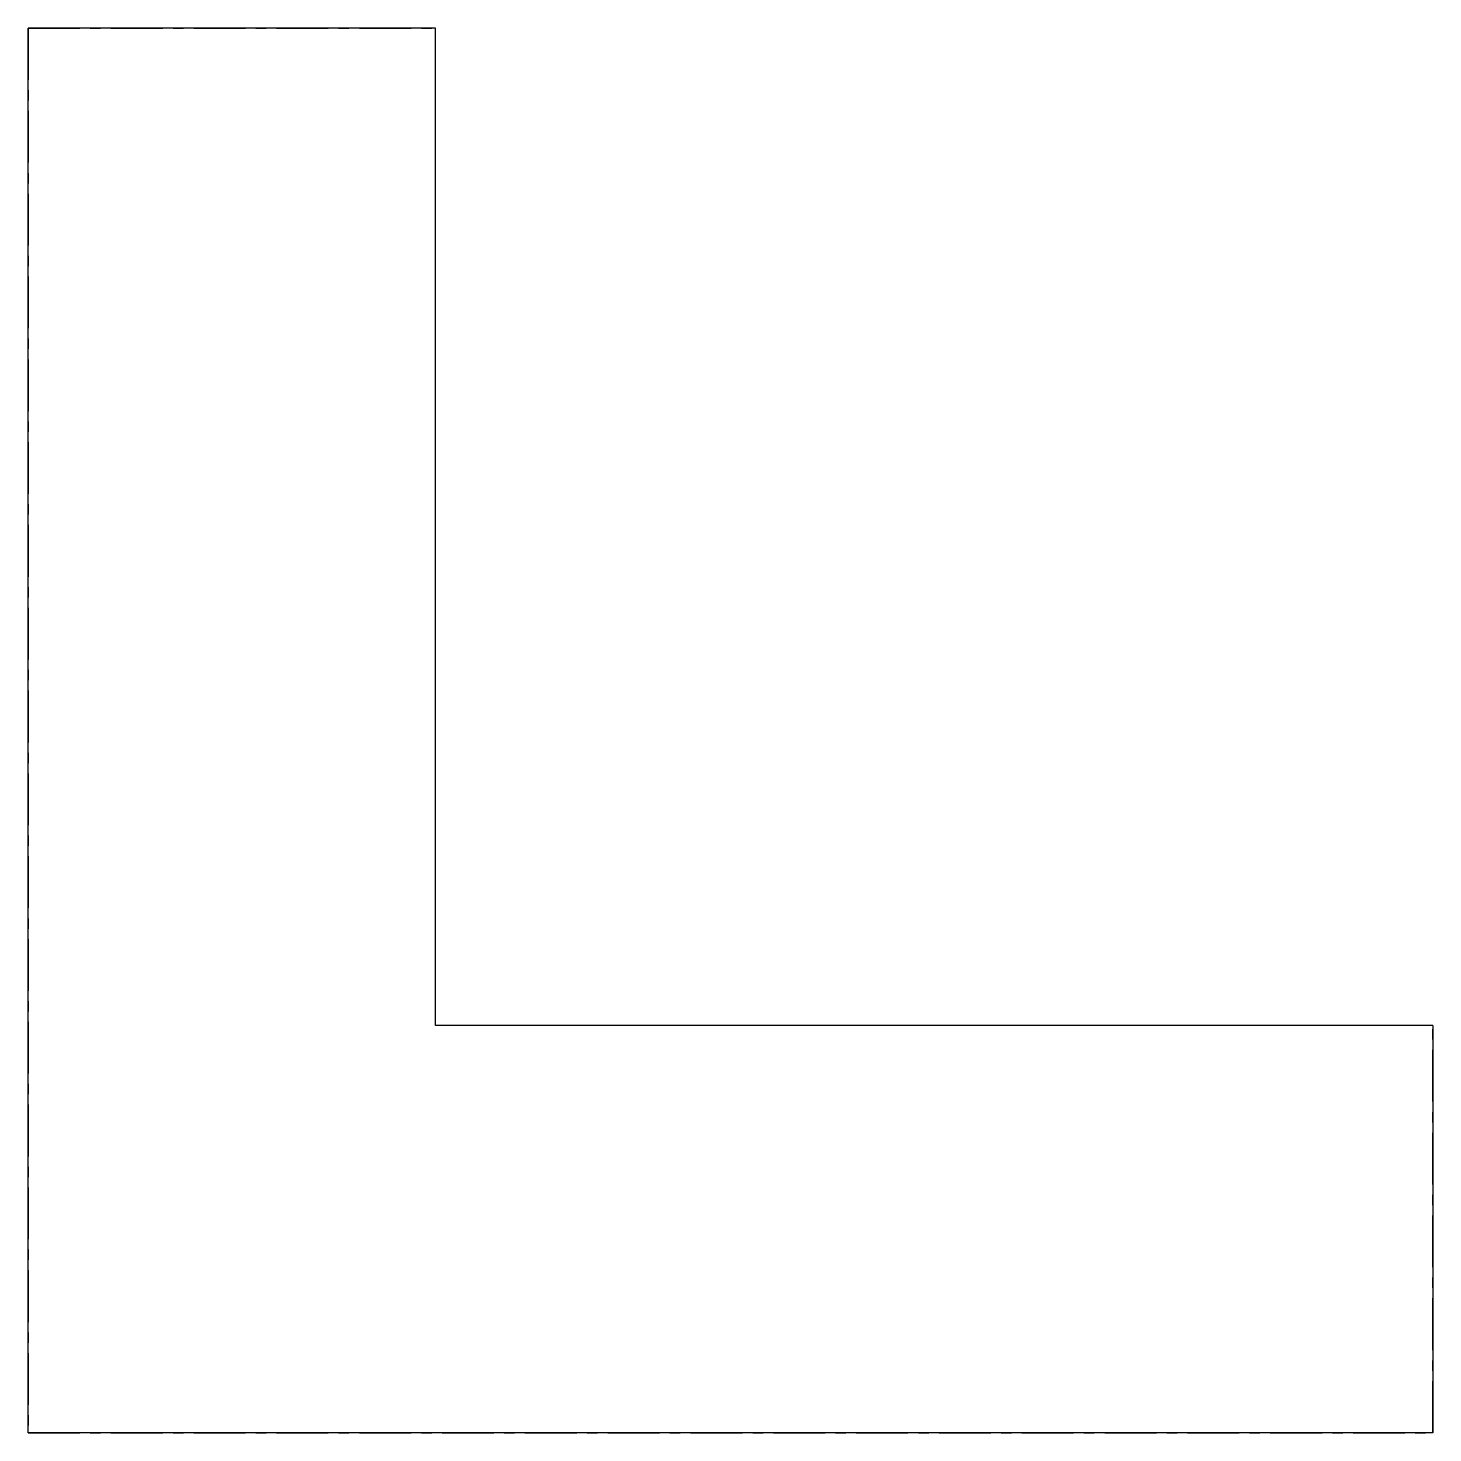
# Model space of a CAD drawing. Header units: millimetres. Extents: x -344 to 0, y -50 to 295.
import ezdxf

# ---------------------------------------------------------------- set-up
doc = ezdxf.new("R2010")
doc.units = ezdxf.units.MM
doc.linetypes.add('CENTERX2', pattern=[20.32, 12.7, -2.54, 2.54, -2.54])

msp = doc.modelspace()

# ---------------------------------------------------------------- linework, layer by layer
at = {"color": 7, "linetype": 'CENTERX2'}
for p, q in [((-344.5, 294.7), (-344.5, -50)), ((-344.5, 294.7), (-244.5, 294.7)), ((-344.5, -50), (-344.5, 50)), ((0.2, -50), (0.2, 50)), ((-344.5, -50), (-244.5, -50)), ((-344.5, -50), (0.2, -50))]:
    msp.add_line(p, q, dxfattribs=at)
at = {"color": 7, "linetype": 'Continuous', "lineweight": 25}
for p, q in [((-244.5, 294.7), (-344.5, 294.7)), ((-344.5, -50), (-344.5, 294.7)), ((-244.5, 50), (-244.5, 294.7)), ((0.2, 50), (-244.5, 50)), ((0.2, 50), (0.2, -50)), ((0.2, -50), (-344.5, -50))]:
    msp.add_line(p, q, dxfattribs=at)

doc.saveas('drawing.dxf')
